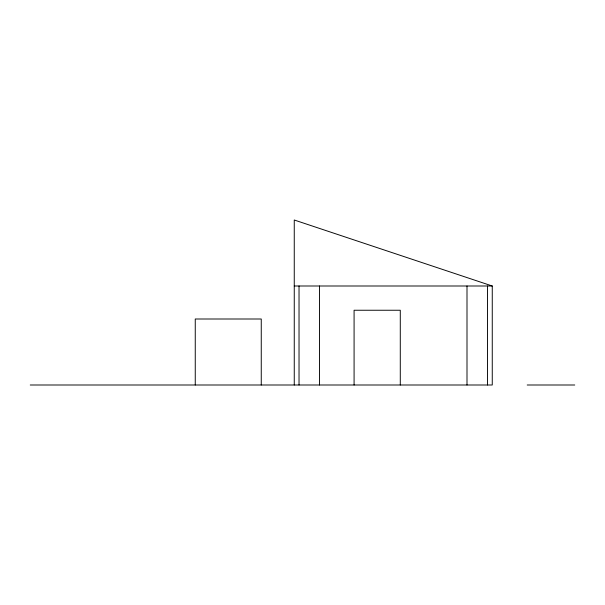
<?xml version="1.0" encoding="UTF-8"?>
<svg xmlns="http://www.w3.org/2000/svg" width="605" height="605" viewBox="0 0 605 605"><rect width="100%" height="100%" fill="white"/><g stroke="black" fill="none" stroke-linecap="round" stroke-linejoin="round"><path stroke-width="0.91" d="M294.257 285.999L492.258 285.999L492.258 384.999L30.25 384.999M527.205 384.999L574.75 384.999M492.258 285.999L294.257 220.001L294.257 384.999M487.464 285.999L487.464 384.999M466.999 285.999L466.999 384.999M400.283 384.999L400.283 310.244L354.084 310.244L354.084 384.999M319.485 285.999L319.485 384.999M299.029 285.999L299.029 384.999M261.254 384.999L261.254 319.001L195.256 319.001L195.256 384.999"/></g></svg>
